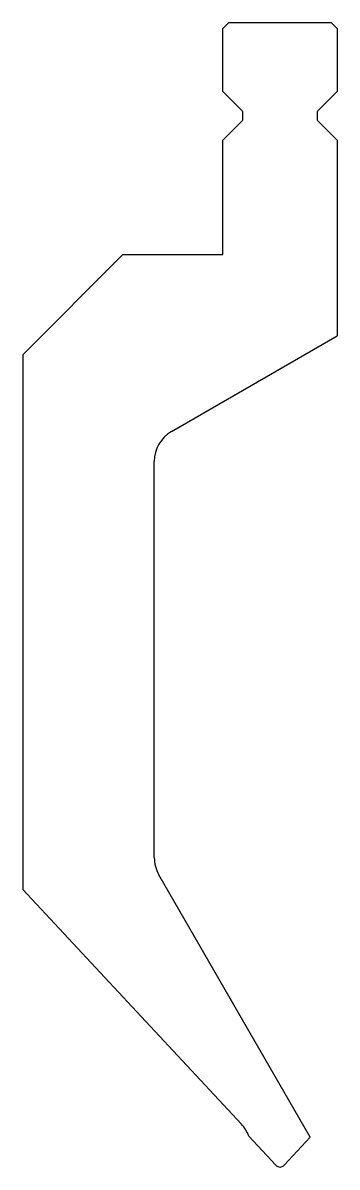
# Model space of a CAD drawing. Header units: metres. Extents: x -55 to 0, y -200 to 0.
import ezdxf

# ---------------------------------------------------------------- set-up
doc = ezdxf.new("R2010")
doc.units = ezdxf.units.M

msp = doc.modelspace()

# ---------------------------------------------------------------- linework, layer by layer
for p, q in [((-20, -1), (-19, 0)), ((-1, 0), (-19, 0)), ((-1, 0), (0, -1)), ((-20, -12), (-20, -1)), ((0, -1), (0, -12)), ((-16.5, -15.5), (-20, -12)), ((0, -12), (-3.5, -15.5)), ((-16.5, -17), (-16.5, -15.5)), ((-3.5, -15.5), (-3.5, -17)), ((-20, -20.5), (-16.5, -17)), ((-3.5, -17), (0, -20.5)), ((-20, -40.5), (-20, -20.5)), ((0, -20.5), (0, -54.7)), ((-55, -58), (-37.5, -40.5)), ((-37.5, -40.5), (-20, -40.5)), ((-29, -71.443158), (0, -54.7)), ((-55, -58), (-55, -151.476548)), ((-32, -145.882916), (-32, -76.63931)), ((-4.697459, -194.78), (-31.196152, -148.882916)), ((-55, -151.476548), (-16.740092, -192.505276)), ((-15.470394, -194.6), (-10.731354, -199.681998)), ((-9.268646, -199.681998), (-4.697459, -194.78))]:
    msp.add_line(p, q)
for centre, radius, start, end in [((-26, -76.63931), 6, 120, 180), ((-26, -145.882916), 6, 180, 210), ((-21.128214, -196.597266), 6, 19.443536, 43), ((-10, -199), 1, 223, 317)]:
    msp.add_arc(centre, radius, start, end)

doc.saveas('drawing.dxf')
